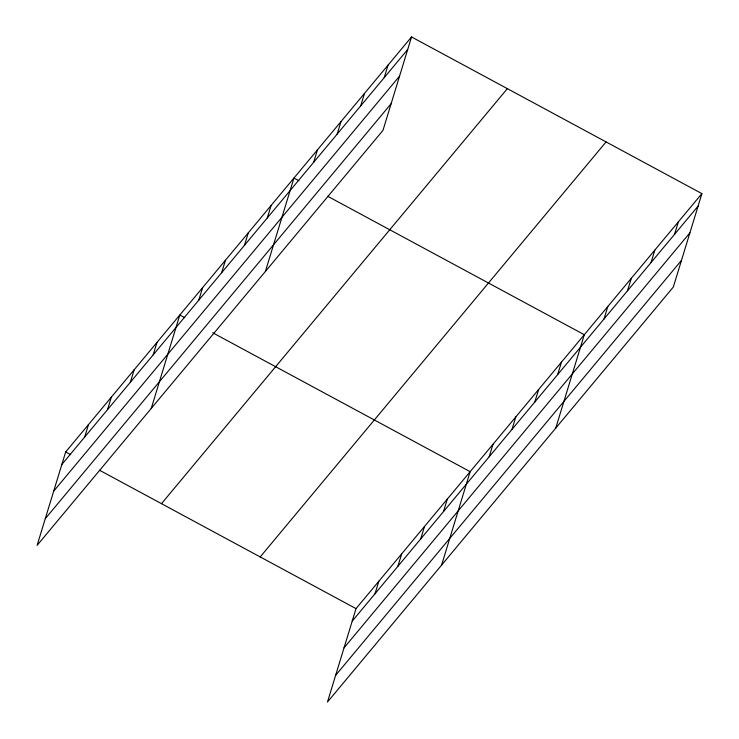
<?xml version="1.0" encoding="UTF-8"?>
<svg xmlns="http://www.w3.org/2000/svg" width="739" height="739" viewBox="0 0 739 739"><rect width="100%" height="100%" fill="white"/><g stroke="black" fill="none" stroke-linecap="round" stroke-linejoin="round"><path stroke-width="1.11" d="M411.54 36.95L65.669 451.963L37.107 545.382L382.978 130.369L411.54 36.95L701.893 193.618L673.331 287.037L327.46 702.05L356.022 608.631L701.893 193.618M84.671 437.072L88.495 424.574M107.506 409.683L111.321 397.185M130.332 382.294L134.156 369.786M153.158 354.896L156.982 342.397M151.246 408.436L179.808 315.008L184.796 317.705M198.809 300.117L202.634 287.619M221.635 272.728L225.46 260.23M244.47 245.339L248.286 232.84M267.296 217.95L271.111 205.442M265.384 271.481L293.946 178.053L298.935 180.75M313.641 162.331L317.465 149.832M337.16 134.11L340.984 121.612M360.678 105.889L364.503 93.391M384.197 77.669L388.021 65.171M375.033 593.74L378.848 581.233M397.859 566.342L401.683 553.844M420.685 538.953L424.509 526.454M443.511 511.564L447.335 499.065M441.599 565.095L470.161 471.676L212.74 332.781M489.163 456.785L492.987 444.278M511.998 429.396L515.813 416.888M534.824 401.998L538.639 389.499M557.649 374.608L561.474 362.11M555.737 428.14L584.3 334.721L327.876 196.362M603.994 318.999L607.818 306.5M627.513 290.778L631.337 278.28M651.031 262.557L654.856 250.059M674.55 234.337L678.374 221.839M61.845 464.462L407.716 49.448M53.688 491.167L399.55 76.154M45.273 518.686L391.143 103.672M161.49 503.665L507.351 88.652M260.211 556.929L606.072 141.916M352.207 621.13L698.069 206.116M344.041 647.835L689.903 232.822M335.626 675.344L681.497 260.331M65.669 451.963L70.658 454.651M99.608 470.272L356.022 608.631"/></g></svg>
